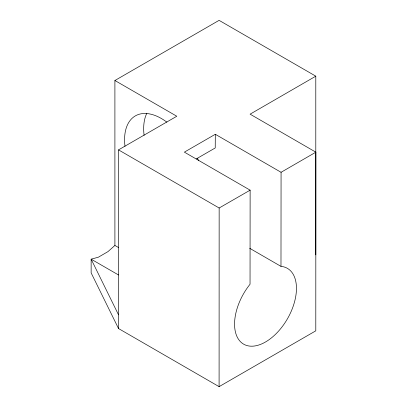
<?xml version="1.0" encoding="UTF-8"?>
<svg xmlns="http://www.w3.org/2000/svg" width="407" height="407" viewBox="0 0 407 407"><rect width="100%" height="100%" fill="white"/><g stroke="black" fill="none" stroke-linecap="round" stroke-linejoin="round"><path stroke-width="0.61" d="M219.093 386.65L219.154 208.008L118.523 149.878L176.791 116.239L114.901 80.505L114.901 245.446L107.947 251.638L98.352 257.209L91.143 259.162L91.143 272.883L118.523 328.541L219.093 386.65L315.796 330.82L315.857 152.177L250.102 114.164L315.796 76.175L219.093 20.35L114.901 80.505M281.069 172.293L215.313 134.279L184.366 152.142L250.127 190.161L250.04 284.239A43.763 25.265 -60 0 0 241.804 342.908A43.763 25.265 -60 0 0 289.214 315.537A43.763 25.265 -60 0 0 280.983 266.376L281.069 172.293L315.857 152.177M315.791 254.858L315.796 76.175M215.313 134.279L215.227 147.96L196.225 158.928M219.154 208.008L250.127 190.161M114.901 245.446L118.702 247.639M118.529 274.974L91.143 259.162L118.523 314.82M249.71 248.301L280.983 266.376M118.523 149.878L118.523 328.541M144.088 135.317A51.969 30.006 60 0 1 146.846 113.232M197.634 158.318A51.969 30.006 60 0 1 198.433 160.689M124.995 146.342A51.969 30.006 60 0 1 166.87 122.161"/></g></svg>
